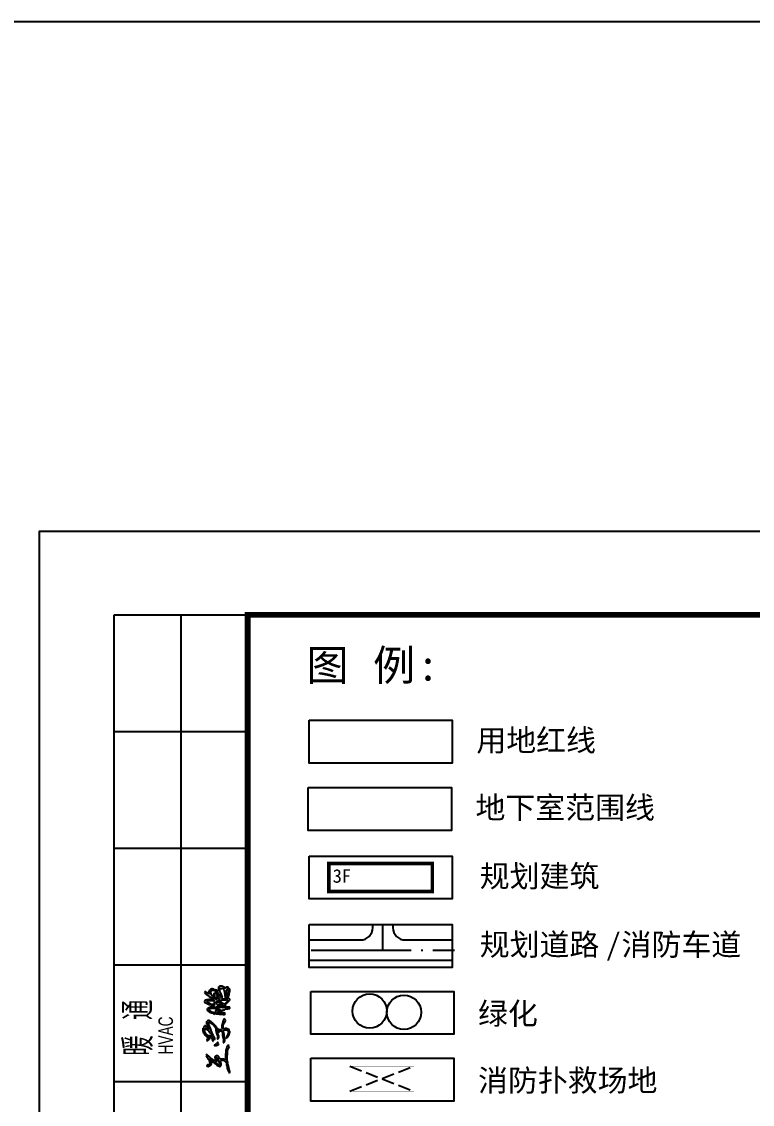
# Model space of a CAD drawing. Extents: x 36524853 to 36525459, y 2743936 to 2747542.
# Drawn here: x 36524892.1 to 36524936, y 2744142.3 to 2744207.3 of the extents above; entities that cross this region are included whole.
import ezdxf

# ---------------------------------------------------------------- set-up
doc = ezdxf.new("R2010")
doc.units = 0
doc.header["$LTSCALE"] = 1000
doc.header["$MEASUREMENT"] = 0
for name, pattern in [('DASH', [0.35, 0.25, -0.1]), ('DASHDOT', [25.4, 12.7, -6.35, 0, -6.35]), ('DOTE', [2.42, 2, -0.2, 0.02, -0.2])]:
    doc.linetypes.add(name, pattern=pattern)
for name, color, linetype in [('0-扑救场地', 6, 'DASH'), ('0-规划建筑', 34, 'Continuous'), ('0-规划文字', 7, 'Continuous'), ('0-规划绿地植物', 107, 'Continuous'), ('0-规划道路', 4, 'Continuous'), ('0-规划道路中线', 211, 'DASHDOT'), ('_0', 7, 'Continuous'), ('A0-11 图框-粗线', 16, 'Continuous'), ('A0-13 图框-细线', 7, 'Continuous'), ('A0-21 图框-不可改文字', 7, 'Continuous'), ('TK_图框', 7, 'Continuous')]:
    doc.layers.add(name, color=color, linetype=linetype)
doc.layers.add('yichutu', color=7, linetype='Continuous', true_color=0xffffff, plot=False)
doc.styles.add('SKED-宋体', font='XCSG', dxfattribs={"width": 0.7, "bigfont": 'HZTXT'})
doc.styles.add('黑体', font='simhei.ttf')

# ---------------------------------------------------------------- blocks, each defined once
blk = doc.blocks.new('yct-420-297-420-297-1-3000.0')
at = {"layer": 'yichutu', "color": 7, "linetype": 'Continuous', "true_color": 0xffffff}
blk.add_lwpolyline([(0, 0), (0, 297), (420, 297), (420, 0)], close=True, dxfattribs=at)
blk = doc.blocks.new('s01')
at = {"layer": '0-规划绿地植物'}
blk.add_circle((0, 0), 2.05, dxfattribs=at)
blk = doc.blocks.new('王学鹏电子签')
h = blk.add_hatch(color=256)
h.dxf.hatch_style = 1
h.paths.add_polyline_path([(115576706, 18723814), (115576723, 18723830), (115576756, 18723863), (115576763, 18723873), (115576761, 18723885), (115576752, 18723893), (115576742, 18723897), (115576733, 18723894), (115576726, 18723886), (115576700, 18723869), (115576687, 18723861), (115576662, 18723844), (115576632, 18723829), (115576617, 18723822), (115576587, 18723807), (115576566, 18723798), (115576550, 18723799), (115576531, 18723811), (115576525, 18723821), (115576521, 18723826), (115576512, 18723833), (115576515, 18723851), (115576513, 18723862), (115576504, 18723878), (115576495, 18723879), (115576489, 18723877), (115576482, 18723871), (115576480, 18723843), (115576482, 18723829), (115576489, 18723803), (115576507, 18723785), (115576519, 18723777), (115576542, 18723766), (115576567, 18723765), (115576580, 18723768), (115576602, 18723781), (115576633, 18723796), (115576654, 18723807), (115576656, 18723791), (115576649, 18723780), (115576636, 18723773), (115576584, 18723719), (115576560, 18723691), (115576512, 18723634), (115576501, 18723611), (115576495, 18723600), (115576482, 18723578), (115576478, 18723563), (115576480, 18723553), (115576489, 18723540), (115576520, 18723529), (115576540, 18723528), (115576572, 18723537), (115576589, 18723542), (115576599, 18723543), (115576617, 18723540), (115576617, 18723458), (115576596, 18723437), (115576585, 18723426), (115576564, 18723405), (115576516, 18723401), (115576492, 18723398), (115576444, 18723387), (115576408, 18723377), (115576389, 18723371), (115576354, 18723357), (115576347, 18723351), (115576341, 18723350), (115576332, 18723353), (115576330, 18723344), (115576329, 18723339), (115576328, 18723330), (115576334, 18723324), (115576337, 18723321), (115576343, 18723315), (115576348, 18723317), (115576350, 18723318), (115576354, 18723319), (115576390, 18723331), (115576408, 18723337), (115576444, 18723349), (115576487, 18723355), (115576509, 18723360), (115576549, 18723375), (115576570, 18723369), (115576584, 18723371), (115576602, 18723383), (115576752, 18723383), (115576752, 18723375), (115576857, 18723375), (115576878, 18723369), (115576889, 18723365), (115576909, 18723357), (115576920, 18723351), (115576925, 18723347), (115576932, 18723338), (115576948, 18723334), (115576960, 18723336), (115576973, 18723345), (115576982, 18723350), (115576985, 18723359), (115576981, 18723368), (115576976, 18723377), (115576973, 18723381), (115576970, 18723390), (115576936, 18723395), (115576919, 18723400), (115576887, 18723413), (115576789, 18723413), (115576789, 18723420), (115576636, 18723420), (115576643, 18723443), (115576647, 18723454), (115576654, 18723477), (115576654, 18723552), (115576686, 18723573), (115576701, 18723586), (115576729, 18723612), (115576732, 18723633), (115576730, 18723645), (115576722, 18723664), (115576703, 18723683), (115576690, 18723686), (115576680, 18723684), (115576669, 18723676), (115576680, 18723657), (115576685, 18723647), (115576692, 18723627), (115576681, 18723616), (115576676, 18723611), (115576666, 18723600), (115576655, 18723599), (115576648, 18723601), (115576639, 18723608), (115576641, 18723641), (115576639, 18723659), (115576628, 18723691), (115576620, 18723700), (115576618, 18723708), (115576621, 18723721), (115576645, 18723741), (115576656, 18723753), (115576673, 18723781)])
h.paths.add_polyline_path([(115576602, 18723676), (115576608, 18723641), (115576609, 18723624), (115576609, 18723589), (115576605, 18723585), (115576603, 18723582), (115576598, 18723578), (115576571, 18723572), (115576558, 18723569), (115576531, 18723563), (115576522, 18723568), (115576518, 18723576), (115576519, 18723585), (115576535, 18723620), (115576546, 18723636), (115576572, 18723664), (115576579, 18723675), (115576589, 18723679)], flags=16)
h.paths.add_polyline_path([(115577281, 18723916), (115577288, 18723911), (115577298, 18723915), (115577300, 18723923), (115577390, 18723923), (115577397, 18723918), (115577399, 18723908), (115577393, 18723901), (115577369, 18723881), (115577359, 18723868), (115577345, 18723841), (115577303, 18723815), (115577283, 18723800), (115577247, 18723766), (115577226, 18723762), (115577215, 18723760), (115577195, 18723754), (115577159, 18723748), (115577105, 18723739), (115577099, 18723742), (115577091, 18723738), (115577090, 18723732), (115577085, 18723731), (115577083, 18723724), (115577086, 18723721), (115577114, 18723713), (115577128, 18723711), (115577157, 18723709), (115577156, 18723703), (115577148, 18723699), (115577142, 18723702), (115577140, 18723705), (115577138, 18723706), (115577135, 18723706), (115577133, 18723697), (115577132, 18723692), (115577131, 18723683), (115577134, 18723676), (115577144, 18723674), (115577150, 18723679), (115577189, 18723704), (115577209, 18723715), (115577251, 18723736), (115577286, 18723746), (115577304, 18723753), (115577337, 18723769), (115577410, 18723798), (115577447, 18723813), (115577521, 18723841), (115577531, 18723840), (115577537, 18723835), (115577540, 18723826), (115577529, 18723803), (115577522, 18723792), (115577506, 18723773), (115577473, 18723724), (115577452, 18723701), (115577408, 18723660), (115577397, 18723653), (115577387, 18723652), (115577375, 18723657), (115577353, 18723662), (115577339, 18723661), (115577318, 18723653), (115577274, 18723641), (115577252, 18723633), (115577210, 18723615), (115577191, 18723610), (115577177, 18723612), (115577161, 18723623), (115577160, 18723628), (115577153, 18723630), (115577150, 18723627), (115577140, 18723622), (115577138, 18723608), (115577146, 18723600), (115577152, 18723594), (115577155, 18723591), (115577161, 18723585), (115577194, 18723585), (115577212, 18723588), (115577243, 18723600), (115577278, 18723617), (115577299, 18723621), (115577337, 18723623), (115577338, 18723614), (115577336, 18723607), (115577330, 18723600), (115577317, 18723603), (115577309, 18723601), (115577300, 18723593), (115577299, 18723584), (115577301, 18723577), (115577307, 18723570), (115577330, 18723570), (115577334, 18723544), (115577332, 18723528), (115577322, 18723503), (115577256, 18723500), (115577222, 18723496), (115577157, 18723484), (115577134, 18723477), (115577121, 18723475), (115577097, 18723477), (115577085, 18723486), (115577074, 18723488), (115577060, 18723484), (115577053, 18723481), (115577051, 18723471), (115577056, 18723465), (115577078, 18723443), (115577089, 18723441), (115577094, 18723441), (115577105, 18723439), (115577132, 18723443), (115577146, 18723447), (115577172, 18723458), (115577220, 18723457), (115577245, 18723459), (115577292, 18723469), (115577312, 18723477), (115577327, 18723476), (115577345, 18723465), (115577354, 18723434), (115577355, 18723415), (115577348, 18723383), (115577339, 18723374), (115577335, 18723369), (115577326, 18723360), (115577297, 18723358), (115577282, 18723360), (115577255, 18723368), (115577218, 18723387), (115577200, 18723397), (115577165, 18723417), (115577160, 18723404), (115577162, 18723392), (115577172, 18723383), (115577220, 18723351), (115577248, 18723339), (115577303, 18723323), (115577324, 18723324), (115577336, 18723328), (115577352, 18723342), (115577369, 18723354), (115577376, 18723364), (115577382, 18723383), (115577389, 18723400), (115577390, 18723410), (115577386, 18723428), (115577378, 18723447), (115577379, 18723462), (115577390, 18723480), (115577465, 18723480), (115577503, 18723465), (115577521, 18723455), (115577555, 18723432), (115577572, 18723422), (115577588, 18723423), (115577603, 18723435), (115577614, 18723443), (115577618, 18723453), (115577615, 18723465), (115577596, 18723472), (115577587, 18723477), (115577570, 18723488), (115577548, 18723487), (115577537, 18723489), (115577517, 18723495), (115577508, 18723501), (115577504, 18723504), (115577495, 18723510), (115577459, 18723514), (115577441, 18723514), (115577405, 18723514), (115577394, 18723506), (115577380, 18723508), (115577371, 18723518), (115577364, 18723525), (115577360, 18723529), (115577357, 18723556), (115577358, 18723571), (115577367, 18723597), (115577392, 18723620), (115577406, 18723631), (115577435, 18723649), (115577469, 18723684), (115577486, 18723701), (115577521, 18723736), (115577545, 18723770), (115577556, 18723789), (115577577, 18723826), (115577581, 18723839), (115577578, 18723849), (115577570, 18723859), (115577565, 18723864), (115577558, 18723871), (115577495, 18723871), (115577452, 18723847), (115577429, 18723837), (115577382, 18723822), (115577378, 18723823), (115577375, 18723829), (115577378, 18723833), (115577408, 18723862), (115577422, 18723877), (115577450, 18723908), (115577453, 18723921), (115577449, 18723931), (115577438, 18723938), (115577429, 18723941), (115577425, 18723945), (115577420, 18723953), (115577412, 18723948), (115577400, 18723952), (115577397, 18723961), (115577315, 18723961), (115577279, 18723951), (115577261, 18723942), (115577232, 18723919), (115577209, 18723899), (115577198, 18723885), (115577187, 18723856), (115577187, 18723841), (115577178, 18723839), (115577174, 18723838), (115577165, 18723837), (115577148, 18723858), (115577136, 18723867), (115577112, 18723878), (115577107, 18723874), (115577103, 18723873), (115577097, 18723871), (115577094, 18723858), (115577098, 18723848), (115577108, 18723841), (115577131, 18723813), (115577147, 18723802), (115577180, 18723788), (115577194, 18723789), (115577202, 18723795), (115577210, 18723807), (115577214, 18723831), (115577220, 18723844), (115577236, 18723863), (115577250, 18723887), (115577260, 18723898)])
h.paths.add_polyline_path([(115577033, 18723633), (115577026, 18723639), (115577015, 18723653), (115577007, 18723668), (115576996, 18723691), (115576986, 18723694), (115576978, 18723693), (115576970, 18723687), (115576981, 18723648), (115576988, 18723629), (115577007, 18723593), (115577020, 18723590), (115577030, 18723592), (115577041, 18723600), (115577050, 18723603), (115577054, 18723615), (115577048, 18723623)])
h.paths.add_polyline_path([(115578317, 18723679), (115578335, 18723709), (115578338, 18723741), (115578337, 18723758), (115578327, 18723788), (115578312, 18723801), (115578305, 18723808), (115578290, 18723822), (115578268, 18723826), (115578254, 18723824), (115578234, 18723814), (115578232, 18723809), (115578226, 18723807), (115578222, 18723810), (115578218, 18723812), (115578216, 18723818), (115578219, 18723822), (115578236, 18723853), (115578246, 18723868), (115578267, 18723897), (115578272, 18723910), (115578270, 18723921), (115578260, 18723930), (115578228, 18723910), (115578213, 18723895), (115578192, 18723863), (115578156, 18723815), (115578140, 18723790), (115578110, 18723739), (115578111, 18723730), (115578109, 18723723), (115578102, 18723717), (115578094, 18723714), (115578087, 18723715), (115578080, 18723720), (115578081, 18723723), (115578084, 18723725), (115578087, 18723724), (115578087, 18723829), (115578080, 18723862), (115578076, 18723879), (115578069, 18723912), (115578060, 18723921), (115578055, 18723925), (115578046, 18723934), (115578031, 18723935), (115578019, 18723929), (115578012, 18723915), (115577980, 18723852), (115577966, 18723818), (115577945, 18723750), (115577939, 18723719), (115577932, 18723703), (115577911, 18723679), (115577908, 18723684), (115577905, 18723686), (115577900, 18723687), (115577900, 18723784), (115577891, 18723809), (115577886, 18723821), (115577874, 18723844), (115577869, 18723848), (115577867, 18723853), (115577870, 18723859), (115577850, 18723867), (115577838, 18723868), (115577817, 18723863), (115577801, 18723846), (115577794, 18723836), (115577784, 18723814), (115577772, 18723778), (115577766, 18723760), (115577754, 18723724), (115577743, 18723711), (115577739, 18723703), (115577735, 18723687), (115577748, 18723670), (115577749, 18723652), (115577738, 18723634), (115577732, 18723580), (115577732, 18723553), (115577735, 18723499), (115577722, 18723478), (115577721, 18723461), (115577731, 18723439), (115577734, 18723432), (115577744, 18723430), (115577750, 18723435), (115577754, 18723447), (115577757, 18723452), (115577765, 18723461), (115577765, 18723604), (115577771, 18723605), (115577776, 18723613), (115577772, 18723619), (115577787, 18723619), (115577785, 18723589), (115577788, 18723572), (115577799, 18723544), (115577818, 18723516), (115577826, 18723501), (115577840, 18723469), (115577838, 18723453), (115577841, 18723443), (115577851, 18723431), (115577860, 18723390), (115577864, 18723369), (115577870, 18723326), (115577879, 18723319), (115577888, 18723317), (115577900, 18723319), (115577900, 18723401), (115577892, 18723401), (115577892, 18723506), (115577900, 18723506), (115577900, 18723627), (115577904, 18723631), (115577909, 18723632), (115577915, 18723630), (115577916, 18723627), (115577919, 18723626), (115577922, 18723627), (115577922, 18723424), (115577942, 18723426), (115577953, 18723424), (115577971, 18723416), (115578003, 18723385), (115578018, 18723369), (115578050, 18723338), (115578064, 18723328), (115578074, 18723325), (115578091, 18723326), (115578102, 18723338), (115578110, 18723345), (115578111, 18723371), (115578107, 18723386), (115578095, 18723409), (115578095, 18723499), (115578160, 18723510), (115578193, 18723520), (115578252, 18723548), (115578281, 18723561), (115578297, 18723565), (115578327, 18723567), (115578328, 18723560), (115578337, 18723556), (115578342, 18723559), (115578349, 18723535), (115578351, 18723523), (115578354, 18723499), (115578352, 18723485), (115578351, 18723479), (115578350, 18723465), (115578332, 18723473), (115578318, 18723471), (115578301, 18723461), (115578246, 18723450), (115578218, 18723446), (115578162, 18723443), (115578155, 18723448), (115578143, 18723444), (115578140, 18723435), (115578136, 18723430), (115578131, 18723429), (115578125, 18723431), (115578122, 18723409), (115578124, 18723396), (115578132, 18723375), (115578177, 18723350), (115578202, 18723340), (115578252, 18723330), (115578258, 18723329), (115578261, 18723328), (115578267, 18723326), (115578335, 18723326), (115578344, 18723338), (115578351, 18723343), (115578365, 18723349), (115578365, 18723364), (115578380, 18723364), (115578380, 18723382), (115578378, 18723392), (115578372, 18723409), (115578365, 18723424), (115578358, 18723425), (115578354, 18723433), (115578357, 18723439), (115578372, 18723439), (115578372, 18723461), (115578387, 18723461), (115578395, 18723472), (115578397, 18723479), (115578399, 18723491), (115578397, 18723494), (115578399, 18723499), (115578402, 18723499), (115578402, 18723559), (115578395, 18723559), (115578396, 18723564), (115578398, 18723568), (115578402, 18723570), (115578399, 18723575), (115578393, 18723576), (115578387, 18723574), (115578387, 18723589), (115578357, 18723589), (115578329, 18723595), (115578315, 18723598), (115578286, 18723604), (115578287, 18723613), (115578288, 18723618), (115578290, 18723627), (115578305, 18723627), (115578311, 18723661)])
h.paths.add_polyline_path([(115577956, 18723679), (115577970, 18723723), (115577975, 18723746), (115577982, 18723792), (115578002, 18723825), (115578011, 18723843), (115578027, 18723878), (115578039, 18723875), (115578045, 18723870), (115578050, 18723859), (115578050, 18723709), (115578057, 18723708), (115578061, 18723700), (115578057, 18723694), (115578052, 18723687), (115578042, 18723685), (115578035, 18723690), (115578003, 18723690), (115577987, 18723687)], flags=16)
h.paths.add_polyline_path([(115577982, 18723645), (115577995, 18723654), (115578004, 18723657), (115578020, 18723657), (115578020, 18723612), (115578009, 18723599), (115578005, 18723590), (115578001, 18723574), (115577983, 18723548), (115577977, 18723531), (115577975, 18723499), (115577960, 18723499), (115577961, 18723503), (115577956, 18723507), (115577952, 18723506), (115577952, 18723612), (115577965, 18723625), (115577971, 18723631)], flags=16)
h.paths.add_polyline_path([(115577877, 18723649), (115577877, 18723567), (115577870, 18723576), (115577867, 18723581), (115577862, 18723593), (115577852, 18723606), (115577850, 18723618), (115577855, 18723634), (115577849, 18723638), (115577846, 18723640), (115577840, 18723642), (115577840, 18723649), (115577825, 18723649), (115577805, 18723657), (115577794, 18723660), (115577772, 18723664), (115577781, 18723725), (115577791, 18723755), (115577817, 18723810), (115577821, 18723820), (115577829, 18723825), (115577840, 18723825), (115577847, 18723814), (115577852, 18723808), (115577862, 18723799), (115577858, 18723788), (115577860, 18723777), (115577870, 18723769), (115577870, 18723649)], flags=16)
h.paths.add_polyline_path([(115577827, 18723616), (115577829, 18723612), (115577839, 18723590), (115577842, 18723576), (115577840, 18723552), (115577834, 18723551), (115577831, 18723549), (115577829, 18723544), (115577819, 18723554), (115577816, 18723561), (115577814, 18723574), (115577805, 18723588), (115577806, 18723603), (115577817, 18723615), (115577821, 18723618)], flags=16)
h.paths.add_polyline_path([(115578035, 18723604), (115578044, 18723605), (115578050, 18723603), (115578057, 18723597), (115578057, 18723514), (115578065, 18723514), (115578065, 18723416), (115578076, 18723406), (115578078, 18723393), (115578072, 18723379), (115578067, 18723378), (115578064, 18723376), (115578061, 18723371), (115578027, 18723397), (115578011, 18723411), (115577982, 18723443), (115577985, 18723475), (115577992, 18723493), (115578012, 18723518), (115578019, 18723530), (115578022, 18723537), (115578024, 18723552), (115578033, 18723571), (115578036, 18723583)], flags=16)
h.paths.add_polyline_path([(115578080, 18723634), (115578104, 18723666), (115578116, 18723682), (115578140, 18723713), (115578164, 18723737), (115578178, 18723748), (115578207, 18723765), (115578229, 18723780), (115578245, 18723785), (115578271, 18723784), (115578280, 18723775), (115578285, 18723771), (115578294, 18723762), (115578301, 18723732), (115578300, 18723715), (115578290, 18723687), (115578277, 18723651), (115578265, 18723634), (115578237, 18723608), (115578230, 18723597), (115578220, 18723593), (115578207, 18723597), (115578202, 18723605), (115578198, 18723608), (115578189, 18723612), (115578178, 18723619), (115578174, 18723629), (115578177, 18723642), (115578207, 18723642), (115578219, 18723650), (115578225, 18723654), (115578237, 18723660), (115578246, 18723671), (115578248, 18723681), (115578245, 18723694), (115578239, 18723692), (115578234, 18723693), (115578230, 18723698), (115578201, 18723699), (115578186, 18723696), (115578159, 18723687), (115578133, 18723669), (115578122, 18723655), (115578110, 18723627), (115578104, 18723629), (115578099, 18723628), (115578095, 18723623), (115578088, 18723621), (115578080, 18723627)], flags=16)
h.paths.add_polyline_path([(115578117, 18723600), (115578132, 18723615), (115578156, 18723601), (115578168, 18723593), (115578189, 18723574), (115578192, 18723570), (115578189, 18723564), (115578185, 18723563), (115578164, 18723549), (115578153, 18723543), (115578129, 18723537), (115578115, 18723562), (115578113, 18723577)], flags=16)
h.paths.add_polyline_path([(115578170, 18723409), (115578209, 18723412), (115578228, 18723413), (115578267, 18723416), (115578293, 18723403), (115578307, 18723398), (115578335, 18723394), (115578334, 18723380), (115578328, 18723371), (115578316, 18723364), (115578295, 18723356), (115578282, 18723354), (115578260, 18723356), (115578228, 18723369), (115578211, 18723374), (115578177, 18723383), (115578169, 18723390), (115578166, 18723399)], flags=16)
for p, q in [((115576482, 18723871), (115576480, 18723843)), ((115576480, 18723843), (115576482, 18723829)), ((115576489, 18723877), (115576482, 18723871)), ((115576482, 18723829), (115576489, 18723803)), ((115576495, 18723879), (115576489, 18723877)), ((115576489, 18723803), (115576507, 18723785)), ((115576504, 18723878), (115576495, 18723879)), ((115576513, 18723862), (115576504, 18723878)), ((115576507, 18723785), (115576519, 18723777)), ((115576512, 18723833), (115576515, 18723851)), ((115576521, 18723826), (115576512, 18723833)), ((115576515, 18723851), (115576513, 18723862)), ((115576519, 18723777), (115576542, 18723766)), ((115576525, 18723821), (115576521, 18723826)), ((115576531, 18723811), (115576525, 18723821)), ((115576550, 18723799), (115576531, 18723811)), ((115576542, 18723766), (115576567, 18723765)), ((115576566, 18723798), (115576550, 18723799)), ((115576587, 18723807), (115576566, 18723798)), ((115576567, 18723765), (115576580, 18723768)), ((115576580, 18723768), (115576602, 18723781)), ((115576636, 18723773), (115576584, 18723719)), ((115576617, 18723822), (115576587, 18723807)), ((115576602, 18723781), (115576633, 18723796)), ((115576632, 18723829), (115576617, 18723822)), ((115576662, 18723844), (115576632, 18723829)), ((115576633, 18723796), (115576654, 18723807)), ((115576649, 18723780), (115576636, 18723773)), ((115576645, 18723741), (115576656, 18723753)), ((115576656, 18723791), (115576649, 18723780)), ((115576654, 18723807), (115576656, 18723791)), ((115576656, 18723753), (115576673, 18723781)), ((115576687, 18723861), (115576662, 18723844)), ((115576673, 18723781), (115576706, 18723814)), ((115576700, 18723869), (115576687, 18723861)), ((115576726, 18723886), (115576700, 18723869)), ((115576706, 18723814), (115576723, 18723830)), ((115576723, 18723830), (115576756, 18723863)), ((115576733, 18723894), (115576726, 18723886)), ((115576742, 18723897), (115576733, 18723894)), ((115576752, 18723893), (115576742, 18723897)), ((115576761, 18723885), (115576752, 18723893)), ((115576756, 18723863), (115576763, 18723873)), ((115576763, 18723873), (115576761, 18723885)), ((115577097, 18723871), (115577094, 18723858)), ((115577094, 18723858), (115577098, 18723848)), ((115577103, 18723873), (115577097, 18723871)), ((115577098, 18723848), (115577108, 18723841)), ((115577107, 18723874), (115577103, 18723873)), ((115577112, 18723878), (115577107, 18723874)), ((115577108, 18723841), (115577131, 18723813)), ((115577136, 18723867), (115577112, 18723878)), ((115577131, 18723813), (115577147, 18723802)), ((115577148, 18723858), (115577136, 18723867)), ((115577147, 18723802), (115577180, 18723788)), ((115577165, 18723837), (115577148, 18723858)), ((115577195, 18723754), (115577159, 18723748)), ((115577174, 18723838), (115577165, 18723837)), ((115577178, 18723839), (115577174, 18723838)), ((115577187, 18723841), (115577178, 18723839)), ((115577180, 18723788), (115577194, 18723789)), ((115577198, 18723885), (115577187, 18723856)), ((115577187, 18723841), (115577187, 18723856)), ((115577194, 18723789), (115577202, 18723795)), ((115577215, 18723760), (115577195, 18723754)), ((115577209, 18723899), (115577198, 18723885)), ((115577202, 18723795), (115577210, 18723807)), ((115577232, 18723919), (115577209, 18723899)), ((115577210, 18723807), (115577214, 18723831)), ((115577214, 18723831), (115577220, 18723844)), ((115577226, 18723762), (115577215, 18723760)), ((115577220, 18723844), (115577236, 18723863)), ((115577247, 18723766), (115577226, 18723762)), ((115577261, 18723942), (115577232, 18723919)), ((115577236, 18723863), (115577250, 18723887)), ((115577283, 18723800), (115577247, 18723766)), ((115577250, 18723887), (115577260, 18723898)), ((115577260, 18723898), (115577281, 18723916)), ((115577279, 18723951), (115577261, 18723942)), ((115577315, 18723961), (115577279, 18723951)), ((115577281, 18723916), (115577288, 18723911)), ((115577303, 18723815), (115577283, 18723800)), ((115577286, 18723746), (115577304, 18723753)), ((115577288, 18723911), (115577298, 18723915)), ((115577298, 18723915), (115577300, 18723923)), ((115577300, 18723923), (115577390, 18723923)), ((115577345, 18723841), (115577303, 18723815)), ((115577304, 18723753), (115577337, 18723769)), ((115577315, 18723961), (115577397, 18723961)), ((115577337, 18723769), (115577410, 18723798)), ((115577359, 18723868), (115577345, 18723841)), ((115577369, 18723881), (115577359, 18723868)), ((115577393, 18723901), (115577369, 18723881)), ((115577375, 18723829), (115577378, 18723833)), ((115577378, 18723823), (115577375, 18723829)), ((115577378, 18723833), (115577408, 18723862)), ((115577382, 18723822), (115577378, 18723823)), ((115577429, 18723837), (115577382, 18723822)), ((115577390, 18723923), (115577397, 18723918)), ((115577399, 18723908), (115577393, 18723901)), ((115577400, 18723952), (115577397, 18723961)), ((115577397, 18723918), (115577399, 18723908)), ((115577412, 18723948), (115577400, 18723952)), ((115577408, 18723862), (115577422, 18723877)), ((115577410, 18723798), (115577447, 18723813)), ((115577420, 18723953), (115577412, 18723948)), ((115577425, 18723945), (115577420, 18723953)), ((115577422, 18723877), (115577450, 18723908)), ((115577429, 18723941), (115577425, 18723945)), ((115577438, 18723938), (115577429, 18723941)), ((115577452, 18723847), (115577429, 18723837)), ((115577449, 18723931), (115577438, 18723938)), ((115577447, 18723813), (115577521, 18723841)), ((115577453, 18723921), (115577449, 18723931)), ((115577450, 18723908), (115577453, 18723921)), ((115577495, 18723871), (115577452, 18723847)), ((115577506, 18723773), (115577473, 18723724)), ((115577495, 18723871), (115577558, 18723871)), ((115577522, 18723792), (115577506, 18723773)), ((115577521, 18723841), (115577531, 18723840)), ((115577521, 18723736), (115577545, 18723770)), ((115577529, 18723803), (115577522, 18723792)), ((115577540, 18723826), (115577529, 18723803)), ((115577531, 18723840), (115577537, 18723835)), ((115577537, 18723835), (115577540, 18723826)), ((115577545, 18723770), (115577556, 18723789)), ((115577556, 18723789), (115577577, 18723826)), ((115577558, 18723871), (115577565, 18723864)), ((115577570, 18723859), (115577565, 18723864)), ((115577578, 18723849), (115577570, 18723859)), ((115577577, 18723826), (115577581, 18723839)), ((115577581, 18723839), (115577578, 18723849)), ((115577766, 18723760), (115577754, 18723724)), ((115577772, 18723778), (115577766, 18723760)), ((115577784, 18723814), (115577772, 18723778)), ((115577791, 18723755), (115577781, 18723725)), ((115577794, 18723836), (115577784, 18723814)), ((115577817, 18723810), (115577791, 18723755)), ((115577801, 18723846), (115577794, 18723836)), ((115577817, 18723863), (115577801, 18723846)), ((115577838, 18723868), (115577817, 18723863)), ((115577821, 18723820), (115577817, 18723810)), ((115577829, 18723825), (115577821, 18723820)), ((115577840, 18723825), (115577829, 18723825)), ((115577850, 18723867), (115577838, 18723868)), ((115577847, 18723814), (115577840, 18723825)), ((115577852, 18723808), (115577847, 18723814)), ((115577870, 18723859), (115577850, 18723867)), ((115577862, 18723799), (115577852, 18723808)), ((115577858, 18723788), (115577862, 18723799)), ((115577860, 18723777), (115577858, 18723788)), ((115577870, 18723769), (115577860, 18723777)), ((115577867, 18723853), (115577870, 18723859)), ((115577869, 18723848), (115577867, 18723853)), ((115577874, 18723844), (115577869, 18723848)), ((115577870, 18723649), (115577870, 18723769)), ((115577886, 18723821), (115577874, 18723844)), ((115577891, 18723809), (115577886, 18723821)), ((115577900, 18723784), (115577891, 18723809)), ((115577900, 18723687), (115577900, 18723784)), ((115577966, 18723818), (115577945, 18723750)), ((115577980, 18723852), (115577966, 18723818)), ((115577982, 18723792), (115577975, 18723746)), ((115578012, 18723915), (115577980, 18723852)), ((115578002, 18723825), (115577982, 18723792)), ((115578011, 18723843), (115578002, 18723825)), ((115578027, 18723878), (115578011, 18723843)), ((115578019, 18723929), (115578012, 18723915)), ((115578031, 18723935), (115578019, 18723929)), ((115578039, 18723875), (115578027, 18723878)), ((115578046, 18723934), (115578031, 18723935)), ((115578045, 18723870), (115578039, 18723875)), ((115578050, 18723859), (115578045, 18723870)), ((115578055, 18723925), (115578046, 18723934)), ((115578050, 18723709), (115578050, 18723859)), ((115578060, 18723921), (115578055, 18723925)), ((115578069, 18723912), (115578060, 18723921)), ((115578076, 18723879), (115578069, 18723912)), ((115578080, 18723862), (115578076, 18723879)), ((115578087, 18723829), (115578080, 18723862)), ((115578087, 18723724), (115578087, 18723829)), ((115578140, 18723790), (115578110, 18723739)), ((115578156, 18723815), (115578140, 18723790)), ((115578192, 18723863), (115578156, 18723815)), ((115578207, 18723765), (115578178, 18723748)), ((115578213, 18723895), (115578192, 18723863)), ((115578229, 18723780), (115578207, 18723765)), ((115578228, 18723910), (115578213, 18723895)), ((115578216, 18723818), (115578219, 18723822)), ((115578218, 18723812), (115578216, 18723818)), ((115578222, 18723810), (115578218, 18723812)), ((115578219, 18723822), (115578236, 18723853)), ((115578226, 18723807), (115578222, 18723810)), ((115578232, 18723809), (115578226, 18723807)), ((115578260, 18723930), (115578228, 18723910)), ((115578245, 18723785), (115578229, 18723780)), ((115578234, 18723814), (115578232, 18723809)), ((115578254, 18723824), (115578234, 18723814)), ((115578236, 18723853), (115578246, 18723868)), ((115578271, 18723784), (115578245, 18723785)), ((115578246, 18723868), (115578267, 18723897)), ((115578268, 18723826), (115578254, 18723824)), ((115578270, 18723921), (115578260, 18723930)), ((115578267, 18723897), (115578272, 18723910)), ((115578290, 18723822), (115578268, 18723826)), ((115578272, 18723910), (115578270, 18723921)), ((115578280, 18723775), (115578271, 18723784)), ((115578285, 18723771), (115578280, 18723775)), ((115578294, 18723762), (115578285, 18723771)), ((115578305, 18723808), (115578290, 18723822)), ((115578301, 18723732), (115578294, 18723762)), ((115578312, 18723801), (115578305, 18723808)), ((115578327, 18723788), (115578312, 18723801)), ((115578337, 18723758), (115578327, 18723788)), ((115578338, 18723741), (115578337, 18723758)), ((115576482, 18723578), (115576478, 18723563)), ((115576478, 18723563), (115576480, 18723553)), ((115576480, 18723553), (115576489, 18723540)), ((115576495, 18723600), (115576482, 18723578)), ((115576489, 18723540), (115576520, 18723529)), ((115576501, 18723611), (115576495, 18723600)), ((115576512, 18723634), (115576501, 18723611)), ((115576560, 18723691), (115576512, 18723634)), ((115576519, 18723585), (115576518, 18723576)), ((115576518, 18723576), (115576522, 18723568)), ((115576535, 18723620), (115576519, 18723585)), ((115576520, 18723529), (115576540, 18723528)), ((115576522, 18723568), (115576531, 18723563)), ((115576531, 18723563), (115576558, 18723569)), ((115576546, 18723636), (115576535, 18723620)), ((115576540, 18723528), (115576572, 18723537)), ((115576572, 18723664), (115576546, 18723636)), ((115576558, 18723569), (115576571, 18723572)), ((115576584, 18723719), (115576560, 18723691)), ((115576571, 18723572), (115576598, 18723578)), ((115576579, 18723675), (115576572, 18723664)), ((115576572, 18723537), (115576589, 18723542)), ((115576589, 18723679), (115576579, 18723675)), ((115576602, 18723676), (115576589, 18723679)), ((115576589, 18723542), (115576599, 18723543)), ((115576598, 18723578), (115576603, 18723582)), ((115576599, 18723543), (115576617, 18723540)), ((115576608, 18723641), (115576602, 18723676)), ((115576603, 18723582), (115576605, 18723585)), ((115576605, 18723585), (115576609, 18723589)), ((115576609, 18723624), (115576608, 18723641)), ((115576609, 18723589), (115576609, 18723624)), ((115576617, 18723458), (115576617, 18723540)), ((115576618, 18723708), (115576621, 18723721)), ((115576620, 18723700), (115576618, 18723708)), ((115576628, 18723691), (115576620, 18723700)), ((115576621, 18723721), (115576645, 18723741)), ((115576639, 18723659), (115576628, 18723691)), ((115576641, 18723641), (115576639, 18723659)), ((115576639, 18723608), (115576641, 18723641)), ((115576648, 18723601), (115576639, 18723608)), ((115576655, 18723599), (115576648, 18723601)), ((115576654, 18723552), (115576686, 18723573)), ((115576654, 18723477), (115576654, 18723552)), ((115576666, 18723600), (115576655, 18723599)), ((115576676, 18723611), (115576666, 18723600)), ((115576680, 18723684), (115576669, 18723676)), ((115576669, 18723676), (115576680, 18723657)), ((115576681, 18723616), (115576676, 18723611)), ((115576690, 18723686), (115576680, 18723684)), ((115576680, 18723657), (115576685, 18723647)), ((115576692, 18723627), (115576681, 18723616)), ((115576685, 18723647), (115576692, 18723627)), ((115576686, 18723573), (115576701, 18723586)), ((115576703, 18723683), (115576690, 18723686)), ((115576701, 18723586), (115576729, 18723612)), ((115576703, 18723683), (115576722, 18723664)), ((115576730, 18723645), (115576722, 18723664)), ((115576729, 18723612), (115576732, 18723633)), ((115576732, 18723633), (115576730, 18723645)), ((115576978, 18723693), (115576970, 18723687)), ((115576970, 18723687), (115576981, 18723648)), ((115576986, 18723694), (115576978, 18723693)), ((115576981, 18723648), (115576988, 18723629)), ((115576996, 18723691), (115576986, 18723694)), ((115576988, 18723629), (115577007, 18723593)), ((115576996, 18723691), (115577007, 18723668)), ((115577015, 18723653), (115577007, 18723668)), ((115577007, 18723593), (115577020, 18723590)), ((115577026, 18723639), (115577015, 18723653)), ((115577020, 18723590), (115577030, 18723592)), ((115577033, 18723633), (115577026, 18723639)), ((115577030, 18723592), (115577041, 18723600)), ((115577048, 18723623), (115577033, 18723633)), ((115577041, 18723600), (115577050, 18723603)), ((115577054, 18723615), (115577048, 18723623)), ((115577050, 18723603), (115577054, 18723615)), ((115577085, 18723731), (115577083, 18723724)), ((115577083, 18723724), (115577086, 18723721)), ((115577090, 18723732), (115577085, 18723731)), ((115577086, 18723721), (115577114, 18723713)), ((115577091, 18723738), (115577090, 18723732)), ((115577099, 18723742), (115577091, 18723738)), ((115577105, 18723739), (115577099, 18723742)), ((115577105, 18723739), (115577159, 18723748)), ((115577114, 18723713), (115577128, 18723711)), ((115577128, 18723711), (115577157, 18723709)), ((115577132, 18723692), (115577131, 18723683)), ((115577131, 18723683), (115577134, 18723676)), ((115577133, 18723697), (115577132, 18723692)), ((115577135, 18723706), (115577133, 18723697)), ((115577134, 18723676), (115577144, 18723674)), ((115577138, 18723706), (115577135, 18723706)), ((115577140, 18723705), (115577138, 18723706)), ((115577140, 18723622), (115577138, 18723608)), ((115577138, 18723608), (115577146, 18723600)), ((115577142, 18723702), (115577140, 18723705)), ((115577150, 18723627), (115577140, 18723622)), ((115577148, 18723699), (115577142, 18723702)), ((115577144, 18723674), (115577150, 18723679)), ((115577146, 18723600), (115577152, 18723594)), ((115577156, 18723703), (115577148, 18723699)), ((115577150, 18723679), (115577189, 18723704)), ((115577153, 18723630), (115577150, 18723627)), ((115577152, 18723594), (115577155, 18723591)), ((115577160, 18723628), (115577153, 18723630)), ((115577155, 18723591), (115577161, 18723585)), ((115577157, 18723709), (115577156, 18723703)), ((115577222, 18723496), (115577157, 18723484)), ((115577161, 18723623), (115577160, 18723628)), ((115577177, 18723612), (115577161, 18723623)), ((115577161, 18723585), (115577194, 18723585)), ((115577191, 18723610), (115577177, 18723612)), ((115577189, 18723704), (115577209, 18723715)), ((115577210, 18723615), (115577191, 18723610)), ((115577194, 18723585), (115577212, 18723588)), ((115577209, 18723715), (115577251, 18723736)), ((115577252, 18723633), (115577210, 18723615)), ((115577212, 18723588), (115577243, 18723600)), ((115577256, 18723500), (115577222, 18723496)), ((115577243, 18723600), (115577278, 18723617)), ((115577251, 18723736), (115577286, 18723746)), ((115577274, 18723641), (115577252, 18723633)), ((115577322, 18723503), (115577256, 18723500)), ((115577318, 18723653), (115577274, 18723641)), ((115577278, 18723617), (115577299, 18723621)), ((115577299, 18723621), (115577337, 18723623)), ((115577300, 18723593), (115577299, 18723584)), ((115577299, 18723584), (115577301, 18723577)), ((115577309, 18723601), (115577300, 18723593)), ((115577301, 18723577), (115577307, 18723570)), ((115577307, 18723570), (115577330, 18723570)), ((115577317, 18723603), (115577309, 18723601)), ((115577330, 18723600), (115577317, 18723603)), ((115577339, 18723661), (115577318, 18723653)), ((115577332, 18723528), (115577322, 18723503)), ((115577336, 18723607), (115577330, 18723600)), ((115577330, 18723570), (115577334, 18723544)), ((115577334, 18723544), (115577332, 18723528)), ((115577338, 18723614), (115577336, 18723607)), ((115577337, 18723623), (115577338, 18723614)), ((115577353, 18723662), (115577339, 18723661)), ((115577375, 18723657), (115577353, 18723662)), ((115577357, 18723556), (115577358, 18723571)), ((115577360, 18723529), (115577357, 18723556)), ((115577358, 18723571), (115577367, 18723597)), ((115577364, 18723525), (115577360, 18723529)), ((115577364, 18723525), (115577371, 18723518)), ((115577367, 18723597), (115577392, 18723620)), ((115577380, 18723508), (115577371, 18723518)), ((115577387, 18723652), (115577375, 18723657)), ((115577394, 18723506), (115577380, 18723508)), ((115577397, 18723653), (115577387, 18723652)), ((115577392, 18723620), (115577406, 18723631)), ((115577405, 18723514), (115577394, 18723506)), ((115577408, 18723660), (115577397, 18723653)), ((115577441, 18723514), (115577405, 18723514)), ((115577406, 18723631), (115577435, 18723649)), ((115577452, 18723701), (115577408, 18723660)), ((115577435, 18723649), (115577469, 18723684)), ((115577459, 18723514), (115577441, 18723514)), ((115577473, 18723724), (115577452, 18723701)), ((115577495, 18723510), (115577459, 18723514)), ((115577469, 18723684), (115577486, 18723701)), ((115577486, 18723701), (115577521, 18723736)), ((115577504, 18723504), (115577495, 18723510)), ((115577508, 18723501), (115577504, 18723504)), ((115577517, 18723495), (115577508, 18723501)), ((115577537, 18723489), (115577517, 18723495)), ((115577735, 18723499), (115577722, 18723478)), ((115577738, 18723634), (115577732, 18723580)), ((115577732, 18723580), (115577732, 18723553)), ((115577732, 18723553), (115577735, 18723499)), ((115577739, 18723703), (115577735, 18723687)), ((115577735, 18723687), (115577748, 18723670)), ((115577749, 18723652), (115577738, 18723634)), ((115577743, 18723711), (115577739, 18723703)), ((115577754, 18723724), (115577743, 18723711)), ((115577748, 18723670), (115577749, 18723652)), ((115577765, 18723604), (115577771, 18723605)), ((115577765, 18723461), (115577765, 18723604)), ((115577771, 18723605), (115577776, 18723613)), ((115577781, 18723725), (115577772, 18723664)), ((115577772, 18723664), (115577794, 18723660)), ((115577776, 18723613), (115577772, 18723619)), ((115577772, 18723619), (115577787, 18723619)), ((115577787, 18723619), (115577785, 18723589)), ((115577785, 18723589), (115577788, 18723572)), ((115577788, 18723572), (115577799, 18723544)), ((115577794, 18723660), (115577805, 18723657)), ((115577799, 18723544), (115577818, 18723516)), ((115577805, 18723657), (115577825, 18723649)), ((115577806, 18723603), (115577805, 18723588)), ((115577805, 18723588), (115577814, 18723574)), ((115577817, 18723615), (115577806, 18723603)), ((115577814, 18723574), (115577816, 18723561)), ((115577816, 18723561), (115577819, 18723554)), ((115577821, 18723618), (115577817, 18723615)), ((115577818, 18723516), (115577826, 18723501)), ((115577819, 18723554), (115577829, 18723544)), ((115577827, 18723616), (115577821, 18723618)), ((115577840, 18723649), (115577825, 18723649)), ((115577826, 18723501), (115577840, 18723469)), ((115577829, 18723612), (115577827, 18723616)), ((115577839, 18723590), (115577829, 18723612)), ((115577829, 18723544), (115577831, 18723549)), ((115577831, 18723549), (115577834, 18723551)), ((115577834, 18723551), (115577840, 18723552)), ((115577842, 18723576), (115577839, 18723590)), ((115577840, 18723649), (115577840, 18723642)), ((115577840, 18723642), (115577846, 18723640)), ((115577840, 18723552), (115577842, 18723576)), ((115577846, 18723640), (115577849, 18723638)), ((115577849, 18723638), (115577855, 18723634)), ((115577855, 18723634), (115577850, 18723618)), ((115577850, 18723618), (115577852, 18723606)), ((115577852, 18723606), (115577862, 18723593)), ((115577862, 18723593), (115577867, 18723581)), ((115577867, 18723581), (115577870, 18723576)), ((115577870, 18723649), (115577877, 18723649)), ((115577870, 18723576), (115577877, 18723567)), ((115577877, 18723567), (115577877, 18723649)), ((115577892, 18723401), (115577892, 18723506)), ((115577892, 18723506), (115577900, 18723506)), ((115577905, 18723686), (115577900, 18723687)), ((115577900, 18723627), (115577904, 18723631)), ((115577900, 18723506), (115577900, 18723627)), ((115577904, 18723631), (115577909, 18723632)), ((115577908, 18723684), (115577905, 18723686)), ((115577911, 18723679), (115577908, 18723684)), ((115577909, 18723632), (115577915, 18723630)), ((115577932, 18723703), (115577911, 18723679)), ((115577915, 18723630), (115577916, 18723627)), ((115577916, 18723627), (115577919, 18723626)), ((115577919, 18723626), (115577922, 18723627)), ((115577922, 18723424), (115577922, 18723627)), ((115577939, 18723719), (115577932, 18723703)), ((115577945, 18723750), (115577939, 18723719)), ((115577965, 18723625), (115577952, 18723612)), ((115577952, 18723506), (115577952, 18723612)), ((115577952, 18723506), (115577956, 18723507)), ((115577970, 18723723), (115577956, 18723679)), ((115577956, 18723679), (115577987, 18723687)), ((115577956, 18723507), (115577961, 18723503)), ((115577961, 18723503), (115577960, 18723499)), ((115577960, 18723499), (115577975, 18723499)), ((115577971, 18723631), (115577965, 18723625)), ((115577975, 18723746), (115577970, 18723723)), ((115577982, 18723645), (115577971, 18723631)), ((115577975, 18723499), (115577977, 18723531)), ((115577977, 18723531), (115577983, 18723548)), ((115577995, 18723654), (115577982, 18723645)), ((115577983, 18723548), (115578001, 18723574)), ((115577992, 18723493), (115577985, 18723475)), ((115577987, 18723687), (115578003, 18723690)), ((115578012, 18723518), (115577992, 18723493)), ((115578004, 18723657), (115577995, 18723654)), ((115578001, 18723574), (115578005, 18723590)), ((115578003, 18723690), (115578035, 18723690)), ((115578020, 18723657), (115578004, 18723657)), ((115578005, 18723590), (115578009, 18723599)), ((115578009, 18723599), (115578020, 18723612)), ((115578019, 18723530), (115578012, 18723518)), ((115578022, 18723537), (115578019, 18723530)), ((115578020, 18723612), (115578020, 18723657)), ((115578024, 18723552), (115578022, 18723537)), ((115578033, 18723571), (115578024, 18723552)), ((115578036, 18723583), (115578033, 18723571)), ((115578035, 18723690), (115578042, 18723685)), ((115578044, 18723605), (115578035, 18723604)), ((115578035, 18723604), (115578036, 18723583)), ((115578042, 18723685), (115578052, 18723687)), ((115578050, 18723603), (115578044, 18723605)), ((115578057, 18723708), (115578050, 18723709)), ((115578057, 18723597), (115578050, 18723603)), ((115578052, 18723687), (115578057, 18723694)), ((115578061, 18723700), (115578057, 18723708)), ((115578057, 18723694), (115578061, 18723700)), ((115578057, 18723514), (115578057, 18723597)), ((115578057, 18723514), (115578065, 18723514)), ((115578065, 18723416), (115578065, 18723514)), ((115578080, 18723720), (115578081, 18723723)), ((115578087, 18723715), (115578080, 18723720)), ((115578104, 18723666), (115578080, 18723634)), ((115578080, 18723634), (115578080, 18723627)), ((115578080, 18723627), (115578088, 18723621)), ((115578081, 18723723), (115578084, 18723725)), ((115578084, 18723725), (115578087, 18723724)), ((115578094, 18723714), (115578087, 18723715)), ((115578088, 18723621), (115578095, 18723623)), ((115578102, 18723717), (115578094, 18723714)), ((115578095, 18723623), (115578099, 18723628)), ((115578095, 18723499), (115578160, 18723510)), ((115578095, 18723409), (115578095, 18723499)), ((115578099, 18723628), (115578104, 18723629)), ((115578109, 18723723), (115578102, 18723717)), ((115578116, 18723682), (115578104, 18723666)), ((115578104, 18723629), (115578110, 18723627)), ((115578111, 18723730), (115578109, 18723723)), ((115578110, 18723739), (115578111, 18723730)), ((115578110, 18723627), (115578122, 18723655)), ((115578117, 18723600), (115578113, 18723577)), ((115578113, 18723577), (115578115, 18723562)), ((115578115, 18723562), (115578129, 18723537)), ((115578140, 18723713), (115578116, 18723682)), ((115578117, 18723600), (115578132, 18723615)), ((115578122, 18723655), (115578133, 18723669)), ((115578129, 18723537), (115578153, 18723543)), ((115578156, 18723601), (115578132, 18723615)), ((115578133, 18723669), (115578159, 18723687)), ((115578164, 18723737), (115578140, 18723713)), ((115578153, 18723543), (115578164, 18723549)), ((115578168, 18723593), (115578156, 18723601)), ((115578159, 18723687), (115578186, 18723696)), ((115578160, 18723510), (115578193, 18723520)), ((115578178, 18723748), (115578164, 18723737)), ((115578164, 18723549), (115578185, 18723563)), ((115578189, 18723574), (115578168, 18723593)), ((115578177, 18723642), (115578174, 18723629)), ((115578174, 18723629), (115578178, 18723619)), ((115578177, 18723642), (115578207, 18723642)), ((115578178, 18723619), (115578189, 18723612)), ((115578185, 18723563), (115578189, 18723564)), ((115578186, 18723696), (115578201, 18723699)), ((115578189, 18723612), (115578198, 18723608)), ((115578192, 18723570), (115578189, 18723574)), ((115578189, 18723564), (115578192, 18723570)), ((115578193, 18723520), (115578252, 18723548)), ((115578198, 18723608), (115578202, 18723605)), ((115578201, 18723699), (115578230, 18723698)), ((115578202, 18723605), (115578207, 18723597)), ((115578219, 18723650), (115578207, 18723642)), ((115578207, 18723597), (115578220, 18723593)), ((115578225, 18723654), (115578219, 18723650)), ((115578220, 18723593), (115578230, 18723597)), ((115578237, 18723660), (115578225, 18723654)), ((115578230, 18723698), (115578234, 18723693)), ((115578230, 18723597), (115578237, 18723608)), ((115578234, 18723693), (115578239, 18723692)), ((115578246, 18723671), (115578237, 18723660)), ((115578237, 18723608), (115578265, 18723634)), ((115578239, 18723692), (115578245, 18723694)), ((115578245, 18723694), (115578248, 18723681)), ((115578248, 18723681), (115578246, 18723671)), ((115578252, 18723548), (115578281, 18723561)), ((115578265, 18723634), (115578277, 18723651)), ((115578277, 18723651), (115578290, 18723687)), ((115578281, 18723561), (115578297, 18723565)), ((115578286, 18723604), (115578287, 18723613)), ((115578315, 18723598), (115578286, 18723604)), ((115578287, 18723613), (115578288, 18723618)), ((115578288, 18723618), (115578290, 18723627)), ((115578290, 18723687), (115578300, 18723715)), ((115578290, 18723627), (115578305, 18723627)), ((115578297, 18723565), (115578327, 18723567)), ((115578300, 18723715), (115578301, 18723732)), ((115578305, 18723627), (115578311, 18723661)), ((115578311, 18723661), (115578317, 18723679)), ((115578329, 18723595), (115578315, 18723598)), ((115578317, 18723679), (115578335, 18723709)), ((115578327, 18723567), (115578328, 18723560)), ((115578328, 18723560), (115578337, 18723556)), ((115578357, 18723589), (115578329, 18723595)), ((115578335, 18723709), (115578338, 18723741)), ((115578337, 18723556), (115578342, 18723559)), ((115578342, 18723559), (115578349, 18723535)), ((115578349, 18723535), (115578351, 18723523)), ((115578351, 18723523), (115578354, 18723499)), ((115578354, 18723499), (115578352, 18723485)), ((115578357, 18723589), (115578387, 18723589)), ((115578387, 18723574), (115578387, 18723589)), ((115578393, 18723576), (115578387, 18723574)), ((115578399, 18723575), (115578393, 18723576)), ((115578395, 18723559), (115578396, 18723564)), ((115578395, 18723559), (115578402, 18723559)), ((115578396, 18723564), (115578398, 18723568)), ((115578399, 18723499), (115578397, 18723494)), ((115578397, 18723494), (115578399, 18723491)), ((115578399, 18723491), (115578397, 18723479)), ((115578398, 18723568), (115578402, 18723570)), ((115578402, 18723570), (115578399, 18723575)), ((115578402, 18723499), (115578399, 18723499)), ((115578402, 18723499), (115578402, 18723559)), ((115576329, 18723339), (115576328, 18723330)), ((115576328, 18723330), (115576334, 18723324)), ((115576330, 18723344), (115576329, 18723339)), ((115576332, 18723353), (115576330, 18723344)), ((115576341, 18723350), (115576332, 18723353)), ((115576334, 18723324), (115576337, 18723321)), ((115576337, 18723321), (115576343, 18723315)), ((115576347, 18723351), (115576341, 18723350)), ((115576343, 18723315), (115576348, 18723317)), ((115576354, 18723357), (115576347, 18723351)), ((115576348, 18723317), (115576350, 18723318)), ((115576350, 18723318), (115576354, 18723319)), ((115576389, 18723371), (115576354, 18723357)), ((115576354, 18723319), (115576390, 18723331)), ((115576408, 18723377), (115576389, 18723371)), ((115576390, 18723331), (115576408, 18723337)), ((115576444, 18723387), (115576408, 18723377)), ((115576408, 18723337), (115576444, 18723349)), ((115576492, 18723398), (115576444, 18723387)), ((115576444, 18723349), (115576487, 18723355)), ((115576487, 18723355), (115576509, 18723360)), ((115576516, 18723401), (115576492, 18723398)), ((115576509, 18723360), (115576549, 18723375)), ((115576564, 18723405), (115576516, 18723401)), ((115576549, 18723375), (115576570, 18723369)), ((115576585, 18723426), (115576564, 18723405)), ((115576570, 18723369), (115576584, 18723371)), ((115576584, 18723371), (115576602, 18723383)), ((115576596, 18723437), (115576585, 18723426)), ((115576617, 18723458), (115576596, 18723437)), ((115576602, 18723383), (115576752, 18723383)), ((115576636, 18723420), (115576643, 18723443)), ((115576636, 18723420), (115576789, 18723420)), ((115576643, 18723443), (115576647, 18723454)), ((115576647, 18723454), (115576654, 18723477)), ((115576752, 18723375), (115576752, 18723383)), ((115576752, 18723375), (115576857, 18723375)), ((115576789, 18723413), (115576789, 18723420)), ((115576789, 18723413), (115576887, 18723413)), ((115576857, 18723375), (115576878, 18723369)), ((115576878, 18723369), (115576889, 18723365)), ((115576919, 18723400), (115576887, 18723413)), ((115576889, 18723365), (115576909, 18723357)), ((115576909, 18723357), (115576920, 18723351)), ((115576936, 18723395), (115576919, 18723400)), ((115576920, 18723351), (115576925, 18723347)), ((115576925, 18723347), (115576932, 18723338)), ((115576932, 18723338), (115576948, 18723334)), ((115576970, 18723390), (115576936, 18723395)), ((115576948, 18723334), (115576960, 18723336)), ((115576960, 18723336), (115576973, 18723345)), ((115576973, 18723381), (115576970, 18723390)), ((115576976, 18723377), (115576973, 18723381)), ((115576973, 18723345), (115576982, 18723350)), ((115576981, 18723368), (115576976, 18723377)), ((115576985, 18723359), (115576981, 18723368)), ((115576982, 18723350), (115576985, 18723359)), ((115577053, 18723481), (115577051, 18723471)), ((115577051, 18723471), (115577056, 18723465)), ((115577060, 18723484), (115577053, 18723481)), ((115577056, 18723465), (115577078, 18723443)), ((115577074, 18723488), (115577060, 18723484)), ((115577085, 18723486), (115577074, 18723488)), ((115577078, 18723443), (115577089, 18723441)), ((115577097, 18723477), (115577085, 18723486)), ((115577089, 18723441), (115577094, 18723441)), ((115577094, 18723441), (115577105, 18723439)), ((115577121, 18723475), (115577097, 18723477)), ((115577105, 18723439), (115577132, 18723443)), ((115577134, 18723477), (115577121, 18723475)), ((115577132, 18723443), (115577146, 18723447)), ((115577157, 18723484), (115577134, 18723477)), ((115577146, 18723447), (115577172, 18723458)), ((115577165, 18723417), (115577160, 18723404)), ((115577160, 18723404), (115577162, 18723392)), ((115577162, 18723392), (115577172, 18723383)), ((115577200, 18723397), (115577165, 18723417)), ((115577172, 18723458), (115577220, 18723457)), ((115577172, 18723383), (115577220, 18723351)), ((115577218, 18723387), (115577200, 18723397)), ((115577255, 18723368), (115577218, 18723387)), ((115577220, 18723457), (115577245, 18723459)), ((115577220, 18723351), (115577248, 18723339)), ((115577245, 18723459), (115577292, 18723469)), ((115577248, 18723339), (115577303, 18723323)), ((115577282, 18723360), (115577255, 18723368)), ((115577297, 18723358), (115577282, 18723360)), ((115577292, 18723469), (115577312, 18723477)), ((115577326, 18723360), (115577297, 18723358)), ((115577303, 18723323), (115577324, 18723324)), ((115577312, 18723477), (115577327, 18723476)), ((115577324, 18723324), (115577336, 18723328)), ((115577335, 18723369), (115577326, 18723360)), ((115577327, 18723476), (115577345, 18723465)), ((115577339, 18723374), (115577335, 18723369)), ((115577336, 18723328), (115577352, 18723342)), ((115577348, 18723383), (115577339, 18723374)), ((115577345, 18723465), (115577354, 18723434)), ((115577355, 18723415), (115577348, 18723383)), ((115577352, 18723342), (115577369, 18723354)), ((115577354, 18723434), (115577355, 18723415)), ((115577369, 18723354), (115577376, 18723364)), ((115577376, 18723364), (115577382, 18723383)), ((115577378, 18723447), (115577379, 18723462)), ((115577386, 18723428), (115577378, 18723447)), ((115577379, 18723462), (115577390, 18723480)), ((115577382, 18723383), (115577389, 18723400)), ((115577390, 18723410), (115577386, 18723428)), ((115577389, 18723400), (115577390, 18723410)), ((115577390, 18723480), (115577465, 18723480)), ((115577465, 18723480), (115577503, 18723465)), ((115577503, 18723465), (115577521, 18723455)), ((115577521, 18723455), (115577555, 18723432)), ((115577548, 18723487), (115577537, 18723489)), ((115577570, 18723488), (115577548, 18723487)), ((115577555, 18723432), (115577572, 18723422)), ((115577587, 18723477), (115577570, 18723488)), ((115577572, 18723422), (115577588, 18723423)), ((115577596, 18723472), (115577587, 18723477)), ((115577588, 18723423), (115577603, 18723435)), ((115577615, 18723465), (115577596, 18723472)), ((115577603, 18723435), (115577614, 18723443)), ((115577614, 18723443), (115577618, 18723453)), ((115577618, 18723453), (115577615, 18723465)), ((115577722, 18723478), (115577721, 18723461)), ((115577721, 18723461), (115577731, 18723439)), ((115577731, 18723439), (115577734, 18723432)), ((115577734, 18723432), (115577744, 18723430)), ((115577744, 18723430), (115577750, 18723435)), ((115577750, 18723435), (115577754, 18723447)), ((115577754, 18723447), (115577757, 18723452)), ((115577757, 18723452), (115577765, 18723461)), ((115577840, 18723469), (115577838, 18723453)), ((115577838, 18723453), (115577841, 18723443)), ((115577841, 18723443), (115577851, 18723431)), ((115577851, 18723431), (115577860, 18723390)), ((115577860, 18723390), (115577864, 18723369)), ((115577864, 18723369), (115577870, 18723326)), ((115577870, 18723326), (115577879, 18723319)), ((115577879, 18723319), (115577888, 18723317)), ((115577888, 18723317), (115577900, 18723319)), ((115577892, 18723401), (115577900, 18723401)), ((115577900, 18723319), (115577900, 18723401)), ((115577922, 18723424), (115577942, 18723426)), ((115577942, 18723426), (115577953, 18723424)), ((115577953, 18723424), (115577971, 18723416)), ((115577971, 18723416), (115578003, 18723385)), ((115577985, 18723475), (115577982, 18723443)), ((115577982, 18723443), (115578011, 18723411)), ((115578003, 18723385), (115578018, 18723369)), ((115578011, 18723411), (115578027, 18723397)), ((115578018, 18723369), (115578050, 18723338)), ((115578027, 18723397), (115578061, 18723371)), ((115578050, 18723338), (115578064, 18723328)), ((115578061, 18723371), (115578064, 18723376)), ((115578064, 18723376), (115578067, 18723378)), ((115578064, 18723328), (115578074, 18723325)), ((115578076, 18723406), (115578065, 18723416)), ((115578067, 18723378), (115578072, 18723379)), ((115578072, 18723379), (115578078, 18723393)), ((115578074, 18723325), (115578091, 18723326)), ((115578078, 18723393), (115578076, 18723406)), ((115578091, 18723326), (115578102, 18723338)), ((115578107, 18723386), (115578095, 18723409)), ((115578102, 18723338), (115578110, 18723345)), ((115578111, 18723371), (115578107, 18723386)), ((115578110, 18723345), (115578111, 18723371)), ((115578125, 18723431), (115578122, 18723409)), ((115578122, 18723409), (115578124, 18723396)), ((115578124, 18723396), (115578132, 18723375)), ((115578131, 18723429), (115578125, 18723431)), ((115578136, 18723430), (115578131, 18723429)), ((115578132, 18723375), (115578177, 18723350)), ((115578140, 18723435), (115578136, 18723430)), ((115578143, 18723444), (115578140, 18723435)), ((115578155, 18723448), (115578143, 18723444)), ((115578162, 18723443), (115578155, 18723448)), ((115578218, 18723446), (115578162, 18723443)), ((115578170, 18723409), (115578166, 18723399)), ((115578166, 18723399), (115578169, 18723390)), ((115578169, 18723390), (115578177, 18723383)), ((115578209, 18723412), (115578170, 18723409)), ((115578177, 18723383), (115578211, 18723374)), ((115578177, 18723350), (115578202, 18723340)), ((115578202, 18723340), (115578252, 18723330)), ((115578228, 18723413), (115578209, 18723412)), ((115578211, 18723374), (115578228, 18723369)), ((115578246, 18723450), (115578218, 18723446)), ((115578267, 18723416), (115578228, 18723413)), ((115578228, 18723369), (115578260, 18723356)), ((115578301, 18723461), (115578246, 18723450)), ((115578252, 18723330), (115578258, 18723329)), ((115578258, 18723329), (115578261, 18723328)), ((115578260, 18723356), (115578282, 18723354)), ((115578261, 18723328), (115578267, 18723326)), ((115578293, 18723403), (115578267, 18723416)), ((115578267, 18723326), (115578335, 18723326)), ((115578282, 18723354), (115578295, 18723356)), ((115578307, 18723398), (115578293, 18723403)), ((115578295, 18723356), (115578316, 18723364)), ((115578318, 18723471), (115578301, 18723461)), ((115578335, 18723394), (115578307, 18723398)), ((115578316, 18723364), (115578328, 18723371)), ((115578332, 18723473), (115578318, 18723471)), ((115578328, 18723371), (115578334, 18723380)), ((115578350, 18723465), (115578332, 18723473)), ((115578334, 18723380), (115578335, 18723394)), ((115578335, 18723326), (115578344, 18723338)), ((115578344, 18723338), (115578351, 18723343)), ((115578351, 18723479), (115578350, 18723465)), ((115578352, 18723485), (115578351, 18723479)), ((115578351, 18723343), (115578365, 18723349)), ((115578354, 18723433), (115578357, 18723439)), ((115578358, 18723425), (115578354, 18723433)), ((115578357, 18723439), (115578372, 18723439)), ((115578365, 18723424), (115578358, 18723425)), ((115578372, 18723409), (115578365, 18723424)), ((115578365, 18723364), (115578380, 18723364)), ((115578365, 18723349), (115578365, 18723364)), ((115578387, 18723461), (115578372, 18723461)), ((115578372, 18723461), (115578372, 18723439)), ((115578378, 18723392), (115578372, 18723409)), ((115578380, 18723382), (115578378, 18723392)), ((115578380, 18723364), (115578380, 18723382)), ((115578395, 18723472), (115578387, 18723461)), ((115578397, 18723479), (115578395, 18723472))]:
    blk.add_line(p, q)
blk = doc.blocks.new('240722会签栏')
at = {"layer": 'A0-13 图框-细线'}
for p, q in [((215352, 285423), (215352, 302223)), ((215352, 302223), (216952, 302223)), ((216152, 286823), (216152, 302223)), ((215352, 300823), (216952, 300823)), ((215352, 299423), (216952, 299423)), ((215352, 298023), (216952, 298023)), ((215352, 296623), (216952, 296623))]:
    blk.add_line(p, q, dxfattribs=at)
at = {"xscale": 0.5000000000000003, "yscale": 0.5000000000000003, "zscale": 0.5000000000000003, "rotation": 90}
blk.add_blockref('王学鹏电子签', (9578399, -57491434), dxfattribs=at)
at = {"layer": 'A0-21 图框-不可改文字', "style": 'SKED-宋体', "width": 0.7}
for s, height, p in [('暖  通', 350, (215815, 296935)), ('HVAC', 175, (216056, 296949))]:
    blk.add_text(s, height=height, rotation=90, dxfattribs=at).set_placement(p)
blk = doc.blocks.new('A$C6202001D')
at = {"layer": 'A0-11 图框-粗线', "const_width": 70}
blk.add_lwpolyline([(58400, 41000), (2500, 41000), (2500, 1000), (58400, 1000)], close=True, dxfattribs=at)
at = {"layer": 'A0-13 图框-细线'}
blk.add_lwpolyline([(59400, 42000), (0, 42000), (0, 0), (59400, 0)], close=True, dxfattribs=at)
at = {"layer": 'TK_图框'}
blk.add_blockref('240722会签栏', (-214452, -261223), dxfattribs=at)

msp = doc.modelspace()

# ---------------------------------------------------------------- linework, layer by layer
for points in [[(36524909.376, 2744165.38), (36524917.962, 2744165.38), (36524917.962, 2744162.806), (36524909.376, 2744162.806)], [(36524909.324, 2744161.344), (36524917.911, 2744161.344), (36524917.911, 2744158.77), (36524909.324, 2744158.77)], [(36524909.376, 2744157.23), (36524917.962, 2744157.23), (36524917.962, 2744154.656), (36524909.376, 2744154.656)], [(36524909.376, 2744153.121), (36524917.962, 2744153.121), (36524917.962, 2744150.547), (36524909.376, 2744150.547)], [(36524909.477, 2744149.113), (36524918.064, 2744149.113), (36524918.064, 2744146.539), (36524909.477, 2744146.539)], [(36524909.477, 2744145.105), (36524918.064, 2744145.105), (36524918.064, 2744142.531), (36524909.477, 2744142.531)]]:
    msp.add_lwpolyline(points, close=True)
at = {"layer": '0-扑救场地', "color": 251, "linetype": 'DASH', "ltscale": 0.003}
for p, q in [((36524911.812, 2744144.624), (36524915.667, 2744143.124)), ((36524911.812, 2744143.124), (36524915.667, 2744144.624))]:
    msp.add_line(p, q, dxfattribs=at)
at = {"layer": '0-扑救场地', "color": 251, "linetype": 'DASH', "ltscale": 0.003, "const_width": 0.015}
msp.add_lwpolyline([(36524915.667, 2744144.624), (36524911.812, 2744144.624), (36524911.812, 2744143.124), (36524915.667, 2744143.124)], close=True, dxfattribs=at)
at = {"layer": '0-规划建筑', "color": 251, "linetype": 'Continuous', "const_width": 0.216, "flags": 128}
msp.add_lwpolyline([(36524910.557, 2744156.783), (36524916.766, 2744156.783), (36524916.766, 2744155.105), (36524910.557, 2744155.105)], close=True, dxfattribs=at)
at = {"layer": '0-规划道路', "color": 251}
for points in [[(36524909.376, 2744152.194), (36524912.455, 2744152.194, 0.414214), (36524913.194, 2744152.933), (36524913.194, 2744153.121)], [(36524914.406, 2744153.121), (36524914.406, 2744152.933, 0.414214), (36524915.145, 2744152.194), (36524917.962, 2744152.194)]]:
    msp.add_lwpolyline(points, format="xyb", dxfattribs=at)
msp.add_lwpolyline([(36524909.376, 2744150.983), (36524917.962, 2744150.983)], dxfattribs=at)
at = {"layer": '0-规划道路中线', "color": 251, "linetype": 'DOTE', "ltscale": 0.003}
msp.add_line((36524913.8, 2744151.589), (36524913.8, 2744153.121), dxfattribs=at)
msp.add_lwpolyline([(36524909.506, 2744151.589), (36524918.093, 2744151.589)], dxfattribs=at)
at = {"layer": '_0', "color": 8}
msp.add_lwpolyline([(36524905.698, 2744171.698), (36524962.154, 2744171.698), (36524962.154, 2744096.663), (36524905.698, 2744096.663)], close=True, dxfattribs=at)
at = {"layer": 'Defpoints'}
msp.add_lwpolyline([(36524853.705, 2744207.275), (36525237.191, 2744207.275), (36525237.191, 2743936.122), (36524853.705, 2743936.122)], close=True, dxfattribs=at)

# ---------------------------------------------------------------- block references
at = {"xscale": 0.005, "yscale": 0.005, "zscale": 0.005}
msp.add_blockref('A$C6202001D', (36524893.198, 2743966.698), dxfattribs=at)
at = {"layer": '0-规划绿地植物', "color": 251, "xscale": 0.5, "yscale": 0.5, "zscale": 0.5, "rotation": 351.2594842512447}
for p in [(36524913.012, 2744147.933), (36524915.065, 2744147.857)]:
    msp.add_blockref('s01', p, dxfattribs=at)
at = {"layer": 'yichutu', "linetype": 'Continuous', "xscale": 0.9129735061014543, "yscale": 0.9129735061014543, "zscale": 0.9129735061014543}
msp.add_blockref('yct-420-297-420-297-1-3000.0', (36524853.705, 2743936.122), dxfattribs=at)

# ---------------------------------------------------------------- texts
at = {"linetype": 'ByBlock', "style": '黑体'}
for s, p in [('图', (36524909.223, 2744167.749)), ('例', (36524913.215, 2744167.749)), (':', (36524915.876, 2744167.749))]:
    msp.add_text(s, height=1.85, rotation=0.00002, dxfattribs=at).set_placement(p)
at = {"layer": '0-规划文字', "style": '黑体'}
for s, height, p in [('用地红线', 1.3143, (36524919.407, 2744163.515)), ('地下室范围线', 1.3143, (36524919.356, 2744159.479)), ('规划建筑', 1.3143, (36524919.609, 2744155.365)), ('规划道路', 1.3143, (36524919.609, 2744151.263)), ('/', 1.314, (36524927.17, 2744151.263)), ('消防车道', 1.3143, (36524928.115, 2744151.263)), ('绿化', 1.3143, (36524919.509, 2744147.124)), ('消防扑救场地', 1.3143, (36524919.509, 2744143.115))]:
    msp.add_text(s, height=height, dxfattribs=at).set_placement(p)
at = {"layer": '0-规划文字', "color": 251, "style": '黑体'}
msp.add_text('3F', height=0.8111, dxfattribs=at).set_placement((36524910.793, 2744155.628))

doc.saveas('drawing.dxf')
